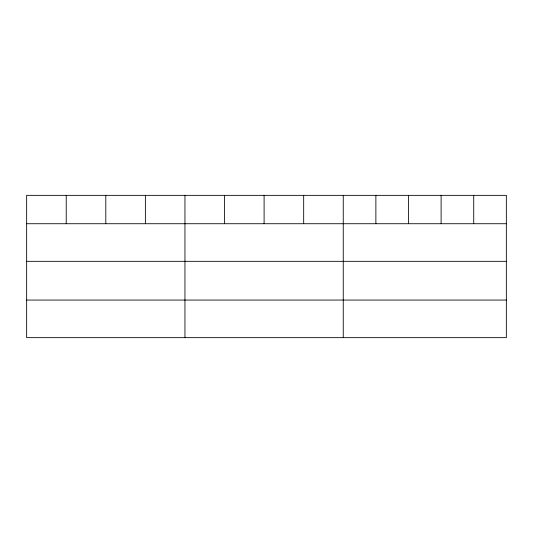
<?xml version="1.0" encoding="UTF-8"?>
<svg xmlns="http://www.w3.org/2000/svg" width="533" height="533" viewBox="0 0 533 533"><rect width="100%" height="100%" fill="white"/><g stroke="black" fill="none" stroke-linecap="round" stroke-linejoin="round"><path stroke-width="0.8" d="M506.35 261.323L506.35 195.351L26.65 195.351L26.65 337.649L506.35 337.649L506.35 261.323L26.65 261.323M26.65 223.727L506.35 223.727M26.65 300.059L506.35 300.059M473.73 195.351L473.73 223.727M441.111 195.351L441.111 223.727M408.491 195.351L408.491 223.727M375.872 195.351L375.872 223.727M343.252 195.351L343.252 337.649M303.677 195.351L303.677 223.727M264.101 195.351L264.101 223.727M224.526 195.351L224.526 223.727M184.951 195.351L184.951 337.649M145.376 195.351L145.376 223.727M105.801 195.351L105.801 223.727M66.225 195.351L66.225 223.727"/></g></svg>
